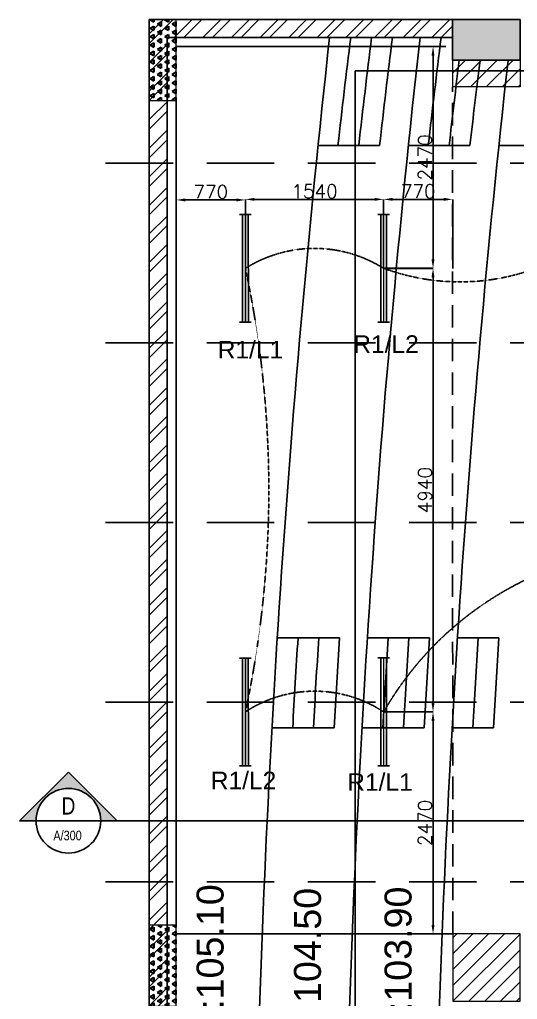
# Model space of a CAD drawing. Header units: millimetres. Extents: x 9926231 to 10238363, y -1347476 to -1088459.
# Drawn here: x 9963788 to 9969324, y -1213284 to -1202377 of the extents above; entities that cross this region are included whole.
import ezdxf
from ezdxf.enums import TextEntityAlignment as Align

# ---------------------------------------------------------------- set-up
doc = ezdxf.new("R2010")
doc.units = ezdxf.units.MM
doc.header["$MEASUREMENT"] = 0
doc.header["$PDMODE"] = 35
doc.linetypes.add('DASHED', pattern=[0.75, 0.5, -0.25])
doc.linetypes.add('HIDDEN', pattern=[0.375, 0.25, -0.125])
for name, color, linetype in [('A-DIMN-100', 5, 'Continuous'), ('A-DIMN-200', 5, 'Continuous'), ('A-HATH-MSNY', 9, 'Continuous'), ('A-REFR-SECT', 2, 'Continuous'), ('A-REFR-TARG-100', 7, 'Continuous'), ('A-STCS-STEP', 4, 'Continuous'), ('A-TEXT-NOTE-100', 4, 'Continuous'), ('A-WALL-MSNY', 3, 'Continuous'), ('ELE-CONDUIT', 8, 'DASHED'), ('Light', 142, 'Continuous'), ('LIGHTING CONDUIT', 1, 'Continuous'), ('S TRUSS', 6, 'Continuous'), ('S-BEAM', 6, 'Continuous'), ('S-BEAMDASH', 4, 'HIDDEN'), ('S-COL', 200, 'Continuous'), ('S-HATH-CONC', 253, 'Continuous')]:
    doc.layers.add(name, color=color, linetype=linetype)
for name, color, linetype, lineweight in [('ELE', 7, 'Continuous', 25), ('S-SUNKEN HATCH', 253, 'Continuous', 30), ('STR COL', 200, 'Continuous', 15), ('STR HATCH', 25, 'Continuous', 15)]:
    doc.layers.add(name, color=color, linetype=linetype, lineweight=lineweight)
doc.styles.add('ARIAL', font='arial.ttf', dxfattribs={"width": 0.8})
doc.styles.add('RomanS', font='romans.shx')
doc.styles.get("Standard").update_dxf_attribs({"font": 'arial.ttf'})
doc.dimstyles.new('FF_DIM-150', dxfattribs={"dimtxt": 525, "dimasz": 500, "dimexe": 0, "dimexo": 0, "dimgap": 15, "dimtad": 1, "dimdec": 0, "dimrnd": 5, "dimzin": 1, "dimdsep": 46, "dimtxsty": 'RomanS', "dimblk1": 'OBLIQUE', "dimblk2": 'OBLIQUE', "dimcen": 0, "dimclrd": 9, "dimclre": 9, "dimclrt": 4, "dimadec": 0, "dimazin": 0, "dimtfac": 1, "dimtdec": 0, "dimtofl": 0, "dimtmove": 1, "dimatfit": 3, "dimfxl": 0, "dimtolj": 1, "dimtzin": 0, "dimlwd": -1, "dimlwe": 25, "dimarcsym": 0})
pattern_1 = [(330.0000028, (3194328.085, -671753), (81.1898793, 46.8750039), [46.875, -46.875]), (30.0000028, (3194328.085, -671753), (-4.5e-06, 93.7499999), [46.875, -46.875]), (270.0000028, (3194368.68, -671729.566), (81.1898838, -46.874996), [46.875, -46.875])]

# ---------------------------------------------------------------- blocks, each defined once
blk = doc.blocks.new('A-SEC-REF-ARROW-1')
at = {"layer": 'A-REFR-SECT'}
h = blk.add_hatch(color=8, dxfattribs=at)
edge = h.paths.add_edge_path()
edge.add_line((0, 904), (0, 600))
edge.add_ellipse((0, 0), major_axis=(424, 424), ratio=1, start_angle=45, end_angle=135)
edge.add_ellipse((0, 0), major_axis=(424, 424), ratio=1, start_angle=135, end_angle=225)
edge.add_line((0, -600), (0, -904))
edge.add_line((0, -904), (-904, 0))
edge.add_line((-904, 0), (0, 904))
at = {"layer": 'A-REFR-SECT', "color": 8, "linetype": 'Continuous', "ltscale": 100}
for p, q in [((-904, 0), (0, 904)), ((0, 904), (0, 600)), ((0, -904), (-904, 0)), ((0, -600), (0, -904))]:
    blk.add_line(p, q, dxfattribs=at)
at = {"layer": 'A-REFR-SECT', "color": 8, "linetype": 'Continuous'}
blk.add_circle((0, 0), 600, dxfattribs=at)
blk = doc.blocks.new('A-SEC-REF-1')
at = {"layer": 'A-REFR-SECT', "ltscale": 800}
blk.add_line((-600, 0), (600, 0), dxfattribs=at)
at = {"layer": 'A-REFR-SECT', "color": 4, "linetype": 'Continuous', "style": 'ARIAL', "width": 0.8}
for tag, height, p in [('SECTION-LETTER', 320, (-1, 276)), ('DRAWING-REF', 180, (15, -270))]:
    blk.add_attdef(tag, text='', height=height, dxfattribs=at).set_placement(p, align=Align.MIDDLE)
blk = doc.blocks.new('FTL')
at = {"color": 30}
for p, q in [((-757, 75), (-757, -73)), ((-757, 38), (600, 36)), ((600, 74), (600, -75)), ((-757, -36), (600, -37))]:
    blk.add_line(p, q, dxfattribs=at)
at = {"color": 30, "ltscale": 450, "const_width": 20}
blk.add_lwpolyline([(-757, 1), (600, -1)], dxfattribs=at)
at = {"color": 30}
for tag, p in [('TYPE', (568, 0, 0)), ('WATTS', (568, -6, 0))]:
    blk.add_attdef(tag, p, '', height=2.5, dxfattribs=at)
blk = doc.blocks.new('*D188')
at = {"layer": 'A-DIMN-100', "color": 9, "lineweight": 25}
for p, q in [((9965530, -1205146), (9965530, -1204384)), ((9966299, -1205146), (9966299, -1204384))]:
    blk.add_line(p, q, dxfattribs=at)
at = {"layer": 'A-DIMN-100', "color": 9}
blk.add_line((9965630, -1204384), (9966199, -1204384), dxfattribs=at)
for points in [[(9965630, -1204368), (9965630, -1204401), (9965530, -1204384)], [(9966199, -1204401), (9966199, -1204368), (9966299, -1204384)]]:
    blk.add_solid(points, dxfattribs=at)
at = {"layer": 'Defpoints', "color": 0}
for p in [(9966299, -1204384), (9965530, -1205146), (9966299, -1205146)]:
    blk.add_point(p, dxfattribs=at)
at = {"layer": 'A-DIMN-100', "color": 7, "insert": (9965914, -1204294), "char_height": 150, "attachment_point": 5, "style": 'RomanS'}
blk.add_mtext('\\A1;770', dxfattribs=at)
blk = doc.blocks.new('_Oblique')
at = {"color": 0, "linetype": 'ByBlock', "lineweight": -2}
blk.add_line((-0.5, -0.5), (0.5, 0.5), dxfattribs=at)
blk = doc.blocks.new('*D189')
at = {"layer": 'A-DIMN-100', "color": 9, "lineweight": 25}
for p, q in [((9966299, -1205146), (9966299, -1204378)), ((9967836, -1205145), (9967836, -1204378))]:
    blk.add_line(p, q, dxfattribs=at)
at = {"layer": 'A-DIMN-100', "color": 9}
blk.add_line((9966399, -1204378), (9967736, -1204378), dxfattribs=at)
for points in [[(9966399, -1204361), (9966399, -1204394), (9966299, -1204378)], [(9967736, -1204394), (9967736, -1204361), (9967836, -1204378)]]:
    blk.add_solid(points, dxfattribs=at)
at = {"layer": 'Defpoints', "color": 0}
for p in [(9967836, -1204378), (9966299, -1205146), (9967836, -1205145)]:
    blk.add_point(p, dxfattribs=at)
at = {"layer": 'A-DIMN-100', "color": 7, "insert": (9967068, -1204288), "char_height": 150, "attachment_point": 5, "style": 'RomanS'}
blk.add_mtext('\\A1;1540', dxfattribs=at)
blk = doc.blocks.new('*D190')
at = {"layer": 'A-DIMN-100', "color": 9, "lineweight": 25}
for p, q in [((9967836, -1205146), (9967836, -1204378)), ((9968605, -1205146), (9968605, -1204378))]:
    blk.add_line(p, q, dxfattribs=at)
at = {"layer": 'A-DIMN-100', "color": 9}
blk.add_line((9967936, -1204378), (9968505, -1204378), dxfattribs=at)
for points in [[(9967936, -1204361), (9967936, -1204394), (9967836, -1204378)], [(9968505, -1204394), (9968505, -1204361), (9968605, -1204378)]]:
    blk.add_solid(points, dxfattribs=at)
at = {"layer": 'Defpoints', "color": 0}
for p in [(9968605, -1204378), (9967836, -1205146), (9968605, -1205146)]:
    blk.add_point(p, dxfattribs=at)
at = {"layer": 'A-DIMN-100', "color": 7, "insert": (9968221, -1204288), "char_height": 150, "attachment_point": 5, "style": 'RomanS'}
blk.add_mtext('\\A1;770', dxfattribs=at)
blk = doc.blocks.new('*D191')
at = {"layer": 'A-DIMN-100', "color": 9, "lineweight": 25}
for p, q in [((9967836, -1202677), (9968386, -1202677)), ((9967836, -1205146), (9968386, -1205146))]:
    blk.add_line(p, q, dxfattribs=at)
at = {"layer": 'A-DIMN-100', "color": 9}
blk.add_line((9968386, -1205046), (9968386, -1202777), dxfattribs=at)
for points in [[(9968402, -1202777), (9968369, -1202777), (9968386, -1202677)], [(9968369, -1205046), (9968402, -1205046), (9968386, -1205146)]]:
    blk.add_solid(points, dxfattribs=at)
at = {"layer": 'Defpoints', "color": 0}
for p in [(9967836, -1202677), (9968386, -1202677), (9967836, -1205146)]:
    blk.add_point(p, dxfattribs=at)
at = {"layer": 'A-DIMN-100', "color": 7, "insert": (9968296, -1203911), "char_height": 150, "attachment_point": 5, "rotation": 90, "style": 'RomanS'}
blk.add_mtext('\\A1;2470', dxfattribs=at)
blk = doc.blocks.new('*D192')
at = {"layer": 'A-DIMN-100', "color": 9, "lineweight": 25}
for p, q in [((9967836, -1205145), (9968386, -1205145)), ((9967836, -1210083), (9968386, -1210083))]:
    blk.add_line(p, q, dxfattribs=at)
at = {"layer": 'A-DIMN-100', "color": 9}
blk.add_line((9968386, -1205245), (9968386, -1209983), dxfattribs=at)
for points in [[(9968402, -1205245), (9968369, -1205245), (9968386, -1205145)], [(9968369, -1209983), (9968402, -1209983), (9968386, -1210083)]]:
    blk.add_solid(points, dxfattribs=at)
at = {"layer": 'Defpoints', "color": 0}
for p in [(9967836, -1205145), (9967836, -1210083), (9968386, -1210083)]:
    blk.add_point(p, dxfattribs=at)
at = {"layer": 'A-DIMN-100', "color": 7, "insert": (9968296, -1207614), "char_height": 150, "attachment_point": 5, "rotation": 90, "style": 'RomanS'}
blk.add_mtext('\\A1;4940', dxfattribs=at)
blk = doc.blocks.new('*D193')
at = {"layer": 'A-DIMN-100', "color": 9, "lineweight": 25}
for p, q in [((9967836, -1210083), (9968386, -1210083)), ((9967836, -1212554), (9968386, -1212554))]:
    blk.add_line(p, q, dxfattribs=at)
at = {"layer": 'A-DIMN-100', "color": 9}
blk.add_line((9968386, -1210183), (9968386, -1212454), dxfattribs=at)
for points in [[(9968402, -1210183), (9968369, -1210183), (9968386, -1210083)], [(9968369, -1212454), (9968402, -1212454), (9968386, -1212554)]]:
    blk.add_solid(points, dxfattribs=at)
at = {"layer": 'Defpoints', "color": 0}
for p in [(9967836, -1210083), (9967836, -1212554), (9968386, -1212554)]:
    blk.add_point(p, dxfattribs=at)
at = {"layer": 'A-DIMN-100', "color": 7, "insert": (9968296, -1211319), "char_height": 150, "attachment_point": 5, "rotation": 90, "style": 'RomanS'}
blk.add_mtext('\\A1;2470', dxfattribs=at)

msp = doc.modelspace()

# ---------------------------------------------------------------- hatches: boundary and pattern name
at = {"layer": 'A-HATH-MSNY'}
h = msp.add_hatch(dxfattribs=at)
h.set_pattern_fill('ANSI32', color=8, scale=600, style=0)
h.set_pattern_definition([(45, (151773.76, -68706.41), (-159.099026, 159.099026), []), (45, (151879.83, -68706.41), (-159.099026, 159.099026), [])])
h.paths.add_polyline_path([(9968605.1, -1233376.3), (9965430.1, -1233376.1), (9965430.1, -1215477.1), (9968180.3, -1215477.1), (9968180.3, -1220477.1), (9966430.1, -1220477.1), (9966433.2, -1220676.1), (9968380.3, -1220677.1), (9968380.3, -1215277.1), (9965430.1, -1215277.1), (9965430.1, -1202576.6), (9968603.5, -1202576.6), (9968603.5, -1202376.6), (9965230.1, -1202376.6), (9965230.1, -1233576.1), (9968605.1, -1233576.3)])
at = {"layer": 'S-HATH-CONC'}
msp.add_hatch(color=8, dxfattribs=at).paths.add_polyline_path([(9968603.5, -1202826.6), (9968603.5, -1202376.6), (9969353.5, -1202376.6), (9969353.5, -1202826.6)])
at = {"layer": 'S-SUNKEN HATCH'}
h = msp.add_hatch(dxfattribs=at)
h.set_pattern_fill('TRIANG', color=15, scale=250, angle=270, style=0)
h.set_pattern_definition(pattern_1)
h.paths.add_polyline_path([(9965530.1, -1202376.6), (9965230.1, -1202376.6), (9965230.1, -1203276.2), (9965530.1, -1203276.2)])
h = msp.add_hatch(dxfattribs=at)
h.set_pattern_fill('TRIANG', color=15, scale=250, angle=270, style=0)
h.set_pattern_definition(pattern_1)
h.paths.add_polyline_path([(9965530.1, -1212458.7), (9965230.1, -1212458.7), (9965230.1, -1213358.7), (9965530.1, -1213358.7)])
at = {"layer": 'STR HATCH'}
h = msp.add_hatch(dxfattribs=at)
h.set_pattern_fill('ANSI31', color=256, scale=1000, style=0)
h.set_pattern_definition([(45, (9924876.34, -1168915.78), (-88.38835, 88.38835), [])])
h.paths.add_polyline_path([(9968605.1, -1202826.6), (9968605.1, -1203126.6), (9969355.1, -1203126.6), (9969355.1, -1202826.6)])
h = msp.add_hatch(dxfattribs=at)
h.set_pattern_fill('ANSI31', color=256, scale=1000, style=0)
h.set_pattern_definition([(45, (2893708.09, -312392.41), (-88.3883476, 88.3883476), [])])
h.paths.add_polyline_path([(9968605.3, -1213303.9), (9968605.3, -1212553.9), (9969355.3, -1212553.9), (9969355.3, -1213303.9)])

# ---------------------------------------------------------------- linework, layer by layer
at = {"layer": 'A-DIMN-200', "color": 8}
msp.add_line((10024201.5, -1211295.3), (9964950, -1211295.3), dxfattribs=at)
at = {"layer": 'A-REFR-SECT', "color": 8, "linetype": 'Continuous'}
msp.add_line((9965215.2, -1211295.3), (9964690.1, -1211295.3), dxfattribs=at)
at = {"layer": 'A-REFR-TARG-100', "color": 8, "linetype": 'DASHED', "ltscale": 1500}
for p, q in [((9964744.1, -1203976.4), (10024515.9, -1203976.4)), ((9964744.1, -1205976.4), (10024515.9, -1205976.4)), ((9964744.1, -1207976.4), (10024515.9, -1207976.4)), ((9964744.1, -1209976.4), (10024515.9, -1209976.4)), ((9964744.1, -1211976.4), (10024515.9, -1211976.4))]:
    msp.add_line(p, q, dxfattribs=at)
at = {"layer": 'A-STCS-STEP', "color": 8}
for p, q in [((9967791.2, -1203776.5), (9967106.9, -1203776.6)), ((9968796.5, -1203776.5), (9968112.4, -1203776.5)), ((9969570.5, -1203776.5), (9969117.9, -1203776.5)), ((9966652.6, -1209259.7), (9967345.1, -1209259.7)), ((9967654.6, -1209259.7), (9968347.1, -1209259.7)), ((9968656.6, -1209259.7), (9969118.7, -1209259.7)), ((9966592.6, -1210259.7), (9967285.6, -1210259.7)), ((9967594.7, -1210259.7), (9968287.2, -1210259.7)), ((9968596.7, -1210259.7), (9969058.4, -1210259.7))]:
    msp.add_line(p, q, dxfattribs=at)
for centre, radius, start, end in [((10105426.6, -1217976.3), 139046.3, 173.641282, 178.88767), ((10092340.4, -1217976.3), 125816.3, 172.969428, 173.519701), ((10105426.6, -1217976.3), 138046.3, 173.595027, 178.8793), ((10092572.2, -1217976.3), 125816.3, 172.969428, 173.519716), ((10092572.2, -1217976.3), 125586.3, 172.956483, 173.507797), ((10093345.7, -1217976.3), 125816.3, 172.969428, 173.519701), ((10105426.6, -1217976.3), 137046.3, 173.653268, 178.871122), ((10093577.5, -1217976.3), 125816.3, 173.084122, 173.519716), ((10093577.5, -1217976.3), 125586.3, 173.071394, 173.507797), ((10105426.6, -1217976.3), 138816.3, 176.399898, 176.81337), ((10105426.6, -1217976.3), 138586.3, 176.393916, 176.808075), ((10105426.6, -1217976.3), 138356.3, 176.387913, 176.802764), ((10105426.6, -1217976.3), 137816.3, 176.373741, 176.790223), ((10105426.6, -1217976.3), 137586.3, 176.367671, 176.784852), ((10105426.6, -1217976.3), 137356.3, 176.361581, 176.779462), ((10105426.6, -1217976.3), 136816.3, 176.347201, 176.766738), ((10105426.6, -1217976.3), 136586.3, 176.341041, 176.761287)]:
    msp.add_arc(centre, radius, start, end, dxfattribs=at)
at = {"layer": 'A-WALL-MSNY', "color": 8}
for p, q in [((9965230.1, -1202376.6), (9965230.1, -1233576.2)), ((9965230.1, -1202376.6), (9968603.5, -1202376.6)), ((9965430.1, -1202576.6), (9965430.1, -1215277.1)), ((9965430.1, -1202576.6), (9968603.5, -1202576.6))]:
    msp.add_line(p, q, dxfattribs=at)
at = {"layer": 'ELE-CONDUIT', "color": 30}
for centre, radius, start, end in [((9968684.9, -1202850.7), 2445.7, 249.70346, 315.27154), ((9967067.7, -1206363.8), 1440.1, 57.73266, 122.26734), ((9954736.2, -1207614.6), 11823.2, 347.94867, 12.05133), ((9971008.6, -1211906), 3658.5, 98.72802, 150.11747), ((9967067.7, -1211249.7), 1397.1, 56.61361, 123.38639)]:
    msp.add_arc(centre, radius, start, end, dxfattribs=at)
at = {"layer": 'LIGHTING CONDUIT', "color": 30}
msp.add_lwpolyline([(9970486.4, -1202697.3), (9970486.4, -1202948.7), (9967519.9, -1202948.7), (9967519.9, -1220383.7)], dxfattribs=at)
at = {"layer": 'S TRUSS'}
for p, q in [((9965530.1, -1203276.6), (9965530.1, -1212458.7)), ((9968605.3, -1212553.9), (9965530.1, -1212553.9))]:
    msp.add_line(p, q, dxfattribs=at)
at = {"layer": 'S-BEAM', "ltscale": 1000}
for p, q in [((9965530.1, -1202376.7), (9968530, -1202376.7)), ((9965530.1, -1202676.7), (9968530, -1202676.7)), ((9965230.1, -1203276.6), (9965230.1, -1212458.7))]:
    msp.add_line(p, q, dxfattribs=at)
at = {"layer": 'S-BEAMDASH', "color": 3, "ltscale": 1000}
msp.add_line((9968605.3, -1212553.9), (9968601.9, -1203126.3), dxfattribs=at)
at = {"layer": 'S-COL', "color": 8}
msp.add_lwpolyline([(9968603.5, -1202826.6), (9969353.5, -1202826.6), (9969353.5, -1202376.6), (9968603.5, -1202376.6)], close=True, dxfattribs=at)
at = {"layer": 'STR COL'}
for points in [[(9965230.1, -1203276.6), (9965530.1, -1203276.6), (9965530.1, -1202376.6), (9965230.1, -1202376.6)], [(9965230.1, -1203276.6), (9965530.1, -1203276.6), (9965530.1, -1202376.6), (9965230.1, -1202376.6)], [(9968605.1, -1202376.6), (9969355.1, -1202376.6), (9969355.1, -1203126.6), (9968605.1, -1203126.6)], [(9965230.1, -1213358.7), (9965530.1, -1213358.7), (9965530.1, -1212458.7), (9965230.1, -1212458.7)], [(9968605.3, -1213303.9), (9969355.3, -1213303.9), (9969355.3, -1212553.9), (9968605.3, -1212553.9)]]:
    msp.add_lwpolyline(points, close=True, dxfattribs=at)

# ---------------------------------------------------------------- block references
at = {"layer": 'A-REFR-SECT', "color": 8, "xscale": 0.6, "yscale": 0.6, "zscale": 0.6, "rotation": 270}
msp.add_blockref('A-SEC-REF-ARROW-1', (9964330.1, -1211295.3), dxfattribs=at)
at = {"layer": 'A-REFR-SECT', "color": 8, "ltscale": 800}
ref = msp.add_blockref('A-SEC-REF-1', (9964330.1, -1211295.3), dxfattribs=dict(at, xscale=-0.6, yscale=0.6, zscale=0.6))
ref.add_attrib('SECTION-LETTER', 'D', dxfattribs={"color": 8, "linetype": 'Continuous', "height": 192, "style": 'ARIAL', "width": 0.8}).set_placement((9964330.8, -1211130), align=Align.MIDDLE)
ref.add_attrib('DRAWING-REF', 'A/300', dxfattribs={"color": 8, "linetype": 'Continuous', "height": 108, "style": 'ARIAL', "width": 0.8}).set_placement((9964320.9, -1211457.2), align=Align.MIDDLE)
at = {"layer": 'ELE', "xscale": 0.8848, "yscale": 0.8848, "zscale": 0.8848, "rotation": 90.08149483496652}
for p in [(9966298.9, -1205076.5), (9967836.6, -1205076.5), (9966298.9, -1210015.1), (9967836.6, -1210013.6)]:
    msp.add_blockref('FTL', p, dxfattribs=at)

# ---------------------------------------------------------------- texts
at = {"layer": 'A-TEXT-NOTE-100', "color": 8, "char_height": 300, "width": 8675.954, "attachment_point": 1, "rotation": 90}
for s, insert in [('LVL:105.10', (9965756.1, -1214145.5)), ('LVL:104.50', (9966839.4, -1214185.7)), ('LVL:103.90', (9967846.7, -1214171.5))]:
    msp.add_mtext(s, dxfattribs=dict(at, insert=insert))
at = {"layer": 'Light', "color": 0, "style": 'ARIAL'}
for s, p in [('R1/L2', (9967498.3, -1206086.4)), ('R1/L1', (9965990.7, -1206148.3)), ('R1/L2', (9965913.7, -1210943.9)), ('R1/L1', (9967431.6, -1210961.2))]:
    msp.add_text(s, height=195.48, dxfattribs=at).set_placement(p)

# ---------------------------------------------------------------- dimensions: what is measured, and where the dimension line sits
at = {"layer": 'A-DIMN-100'}
for base, p1, p2, picture, middle in [((9968385.7, -1202676.7), (9967836.5, -1205146), (9967836.5, -1202676.7), '*D191', (9968295.7, -1203911.4)), ((9968385.7, -1210083.1), (9967836.5, -1205144.5), (9967836.5, -1210083.1), '*D192', (9968295.7, -1207613.8)), ((9968385.7, -1212553.9), (9967836.5, -1210083.1), (9967836.5, -1212553.9), '*D193', (9968295.7, -1211318.5))]:
    dim = msp.add_linear_dim(base=base, p1=p1, p2=p2, angle=90, dimstyle='FF_DIM-150', override={"dimtxt": 150, "dimasz": 100, "dimblk1": 'Oblique', "dimblk2": 'Oblique', "dimclrt": 7}, dxfattribs=at)
    dim.commit()
    dim.dimension.update_dxf_attribs({"geometry": picture, "text_midpoint": middle})
for base, p1, p2, picture, middle in [((9966298.9, -1204384.2), (9965530.1, -1205146), (9966298.9, -1205146.1), '*D188', (9965914.5, -1204294.2)), ((9967836.5, -1204377.6), (9966298.9, -1205146.1), (9967836.5, -1205144.5), '*D189', (9967067.7, -1204287.6)), ((9968605.3, -1204377.6), (9967836.5, -1205146), (9968605.3, -1205146), '*D190', (9968220.9, -1204287.6))]:
    dim = msp.add_linear_dim(base=base, p1=p1, p2=p2, dimstyle='FF_DIM-150', override={"dimtxt": 150, "dimasz": 100, "dimblk1": 'Oblique', "dimblk2": 'Oblique', "dimclrt": 7}, dxfattribs=at)
    dim.commit()
    dim.dimension.update_dxf_attribs({"geometry": picture, "text_midpoint": middle})

doc.saveas('drawing.dxf')
